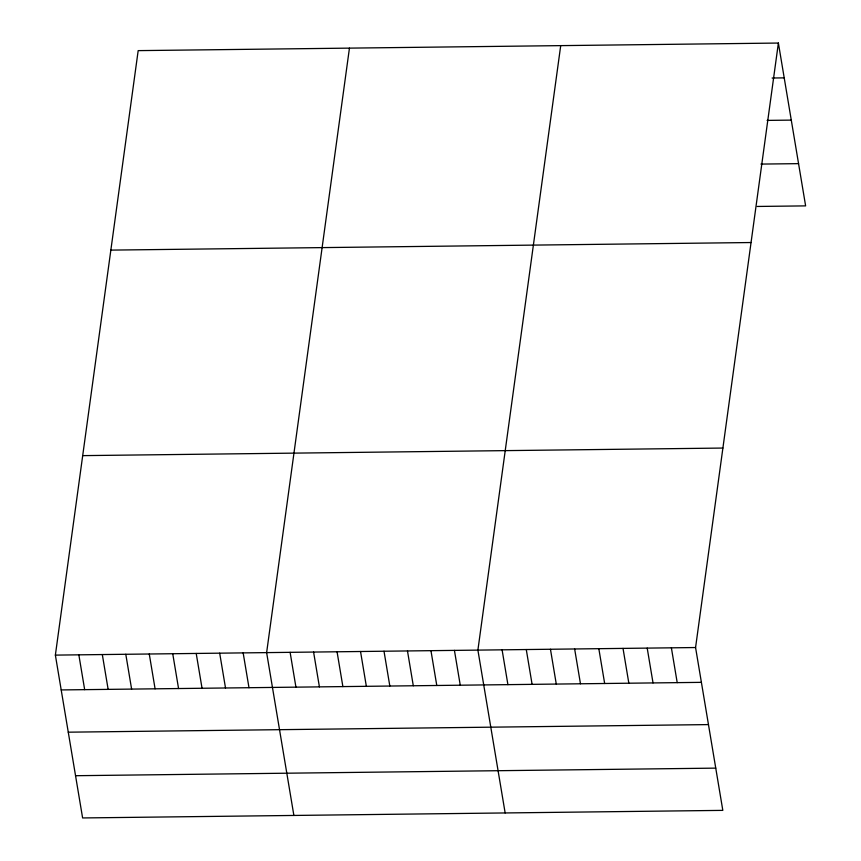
<?xml version="1.0" encoding="UTF-8"?>
<svg xmlns="http://www.w3.org/2000/svg" width="861" height="861" viewBox="0 0 861 861"><rect width="100%" height="100%" fill="white"/><g stroke="black" fill="none" stroke-linecap="round" stroke-linejoin="round"><path stroke-width="1.29" d="M778.387 43.05L695.57 647.537L722.82 810.373L82.613 817.95L55.373 655.113L138.18 50.627L778.387 43.05L805.627 205.887L757.26 206.457M349.448 48.13L266.63 652.616L293.881 815.453M560.715 45.622L477.898 650.109L505.149 812.945M772.113 78.017L784.21 77.867M767.097 120.4L791.281 120.109M760.941 164.085L798.567 163.644M110.854 250.11L751.05 242.533M82.699 455.63L722.896 448.054M55.373 655.113L695.57 647.537M61.196 689.93L701.403 682.353M68.267 732.184L708.463 724.596M75.553 775.707L715.749 768.13M671.386 647.827L677.209 682.644M647.203 648.107L653.025 682.924M623.02 648.398L628.842 683.214M598.825 648.677L604.659 683.505M574.642 648.968L580.475 683.785M550.459 649.259L556.281 684.075M526.275 649.538L532.098 684.355M502.092 649.829L507.915 684.646M454.425 650.389L460.258 685.205M430.952 650.668L436.785 685.485M407.479 650.948L413.302 685.765M384.006 651.228L389.829 686.045M360.533 651.497L366.355 686.325M337.06 651.777L342.882 686.604M313.587 652.057L319.409 686.874M290.114 652.337L295.936 687.153M243.157 652.896L248.99 687.713M219.684 653.165L225.517 687.993M196.211 653.445L202.044 688.262M172.738 653.725L178.561 688.542M149.265 654.005L155.088 688.822M125.792 654.285L131.615 689.101M102.319 654.564L108.142 689.381M78.846 654.834L84.669 689.661"/></g></svg>
